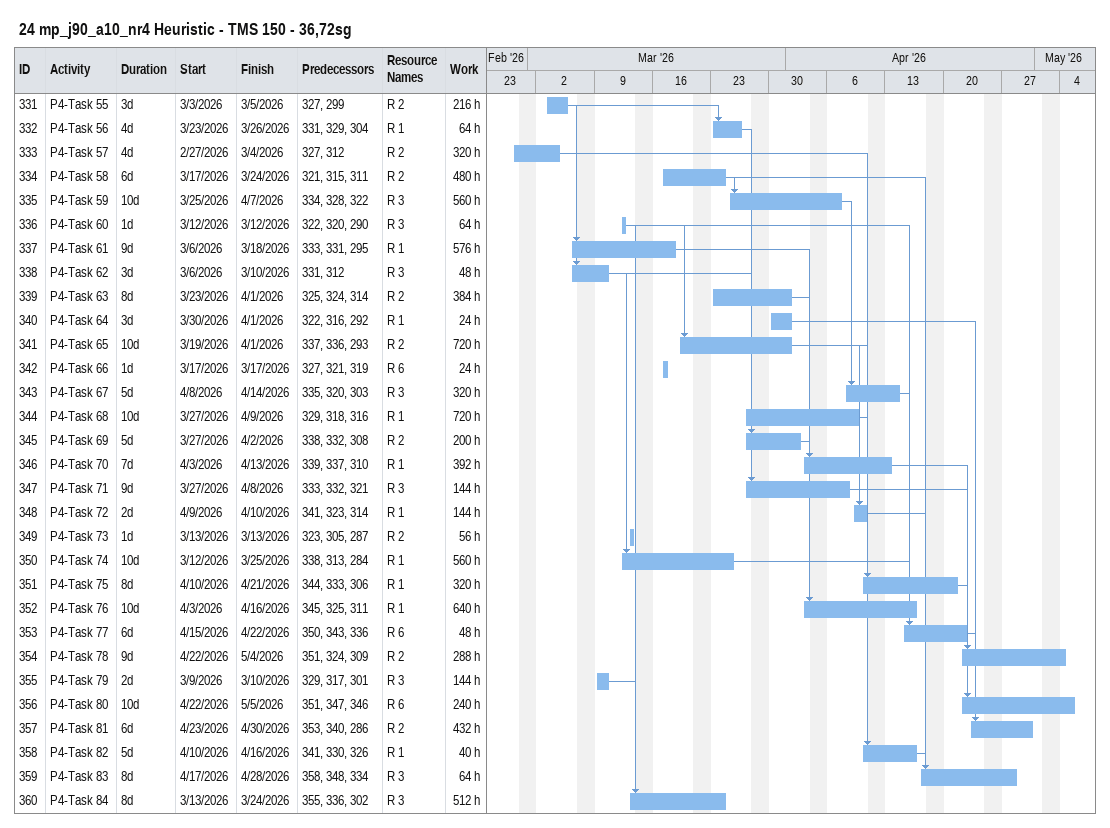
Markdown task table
24 mp_j90_a10_nr4 Heuristic - TMS 150 - 36,72sg

| ID | Task | Duration | Start | Finish | Predecessors | Resources | Work (h) |
|---|---|---|---|---|---|---|---|
| 331 | P4-Task 55 | 3d | 2026-03-03 | 2026-03-05 | 327, 299 | R 2 | 216 |
| 332 | P4-Task 56 | 4d | 2026-03-23 | 2026-03-26 | 331, 329, 304 | R 1 | 64 |
| 333 | P4-Task 57 | 4d | 2026-02-27 | 2026-03-04 | 327, 312 | R 2 | 320 |
| 334 | P4-Task 58 | 6d | 2026-03-17 | 2026-03-24 | 321, 315, 311 | R 2 | 480 |
| 335 | P4-Task 59 | 10d | 2026-03-25 | 2026-04-07 | 334, 328, 322 | R 3 | 560 |
| 336 | P4-Task 60 | 1d | 2026-03-12 | 2026-03-12 | 322, 320, 290 | R 3 | 64 |
| 337 | P4-Task 61 | 9d | 2026-03-06 | 2026-03-18 | 333, 331, 295 | R 1 | 576 |
| 338 | P4-Task 62 | 3d | 2026-03-06 | 2026-03-10 | 331, 312 | R 3 | 48 |
| 339 | P4-Task 63 | 8d | 2026-03-23 | 2026-04-01 | 325, 324, 314 | R 2 | 384 |
| 340 | P4-Task 64 | 3d | 2026-03-30 | 2026-04-01 | 322, 316, 292 | R 1 | 24 |
| 341 | P4-Task 65 | 10d | 2026-03-19 | 2026-04-01 | 337, 336, 293 | R 2 | 720 |
| 342 | P4-Task 66 | 1d | 2026-03-17 | 2026-03-17 | 327, 321, 319 | R 6 | 24 |
| 343 | P4-Task 67 | 5d | 2026-04-08 | 2026-04-14 | 335, 320, 303 | R 3 | 320 |
| 344 | P4-Task 68 | 10d | 2026-03-27 | 2026-04-09 | 329, 318, 316 | R 1 | 720 |
| 345 | P4-Task 69 | 5d | 2026-03-27 | 2026-04-02 | 338, 332, 308 | R 2 | 200 |
| 346 | P4-Task 70 | 7d | 2026-04-03 | 2026-04-13 | 339, 337, 310 | R 1 | 392 |
| 347 | P4-Task 71 | 9d | 2026-03-27 | 2026-04-08 | 333, 332, 321 | R 3 | 144 |
| 348 | P4-Task 72 | 2d | 2026-04-09 | 2026-04-10 | 341, 323, 314 | R 1 | 144 |
| 349 | P4-Task 73 | 1d | 2026-03-13 | 2026-03-13 | 323, 305, 287 | R 2 | 56 |
| 350 | P4-Task 74 | 10d | 2026-03-12 | 2026-03-25 | 338, 313, 284 | R 1 | 560 |
| 351 | P4-Task 75 | 8d | 2026-04-10 | 2026-04-21 | 344, 333, 306 | R 1 | 320 |
| 352 | P4-Task 76 | 10d | 2026-04-03 | 2026-04-16 | 345, 325, 311 | R 1 | 640 |
| 353 | P4-Task 77 | 6d | 2026-04-15 | 2026-04-22 | 350, 343, 336 | R 6 | 48 |
| 354 | P4-Task 78 | 9d | 2026-04-22 | 2026-05-04 | 351, 324, 309 | R 2 | 288 |
| 355 | P4-Task 79 | 2d | 2026-03-09 | 2026-03-10 | 329, 317, 301 | R 3 | 144 |
| 356 | P4-Task 80 | 10d | 2026-04-22 | 2026-05-05 | 351, 347, 346 | R 6 | 240 |
| 357 | P4-Task 81 | 6d | 2026-04-23 | 2026-04-30 | 353, 340, 286 | R 2 | 432 |
| 358 | P4-Task 82 | 5d | 2026-04-10 | 2026-04-16 | 341, 330, 326 | R 1 | 40 |
| 359 | P4-Task 83 | 8d | 2026-04-17 | 2026-04-28 | 358, 348, 334 | R 3 | 64 |
| 360 | P4-Task 84 | 8d | 2026-03-13 | 2026-03-24 | 355, 336, 302 | R 3 | 512 |
